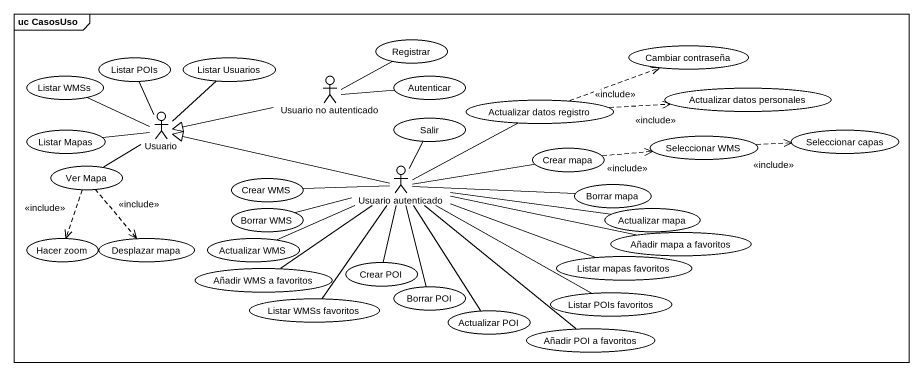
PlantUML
@startuml
mainframe uc CasosUso
usecase Registrar
usecase "Listar WMSs" as Listar_WMSs
usecase "Listar POIs" as Listar_POIs
usecase "Listar Usuarios" as Listar_Usuarios
actor "Usuario no autenticado" as Usuario_no_autenticado
usecase Autenticar
usecase "Cambiar contraseña" as Cambiar_contraseña
actor Usuario
usecase Salir
usecase "Actualizar datos registro" as Actualizar_datos_registro
usecase "Actualizar datos personales" as Actualizar_datos_personales
usecase "Listar Mapas" as Listar_Mapas
usecase "Crear mapa" as Crear_mapa
usecase "Seleccionar WMS" as Seleccionar_WMS
usecase "Seleccionar capas" as Seleccionar_capas
usecase "Ver Mapa" as Ver_Mapa
usecase "Crear WMS" as Crear_WMS
actor "Usuario autenticado" as Usuario_autenticado
usecase "Borrar mapa" as Borrar_mapa
usecase "Borrar WMS" as Borrar_WMS
usecase "Actualizar mapa" as Actualizar_mapa
usecase "Añadir mapa a favoritos" as Añadir_mapa_a_favoritos
usecase "Hacer zoom" as Hacer_zoom
usecase "Desplazar mapa" as Desplazar_mapa
usecase "Añadir WMS a favoritos" as Añadir_WMS_a_favoritos
usecase "Actualizar WMS" as Actualizar_WMS
usecase "Crear POI" as Crear_POI
usecase "Listar mapas favoritos" as Listar_mapas_favoritos
usecase "Listar WMSs favoritos" as Listar_WMSs_favoritos
usecase "Borrar POI" as Borrar_POI
usecase "Actualizar POI" as Actualizar_POI
usecase "Listar POIs favoritos" as Listar_POIs_favoritos
usecase "Añadir POI a favoritos" as Añadir_POI_a_favoritos
Listar_WMSs -right- Usuario
Listar_POIs -- Usuario
Listar_Usuarios -- Usuario
Usuario_no_autenticado -right- Registrar
Usuario_no_autenticado -left-|> Usuario
Autenticar -left- Usuario_no_autenticado
Actualizar_datos_registro .right.> Cambiar_contraseña : <<include>>
Actualizar_datos_registro .right.> Actualizar_datos_personales : <<include>>
Actualizar_datos_registro -left- Usuario_autenticado
Listar_Mapas -right- Usuario
Crear_mapa .right.> Seleccionar_WMS : <<include>>
Crear_mapa -left- Usuario_autenticado
Seleccionar_WMS .right.> Seleccionar_capas : <<include>>
Ver_Mapa -up- Usuario
Ver_Mapa ..> Hacer_zoom : <<include>>
Ver_Mapa ..> Desplazar_mapa : <<include>>
Crear_WMS -right- Usuario_autenticado
Usuario_autenticado -left-|> Usuario
Usuario_autenticado -up- Salir
Borrar_mapa -left- Usuario_autenticado
Borrar_WMS -right- Usuario_autenticado
Actualizar_mapa -left- Usuario_autenticado
Añadir_mapa_a_favoritos -left- Usuario_autenticado
Añadir_WMS_a_favoritos -up- Usuario_autenticado
Actualizar_WMS -right- Usuario_autenticado
Crear_POI -up- Usuario_autenticado
Listar_mapas_favoritos -left- Usuario_autenticado
Listar_WMSs_favoritos -up- Usuario_autenticado
Borrar_POI -up- Usuario_autenticado
Actualizar_POI -up- Usuario_autenticado
Listar_POIs_favoritos -left- Usuario_autenticado
Añadir_POI_a_favoritos -up- Usuario_autenticado
@enduml
